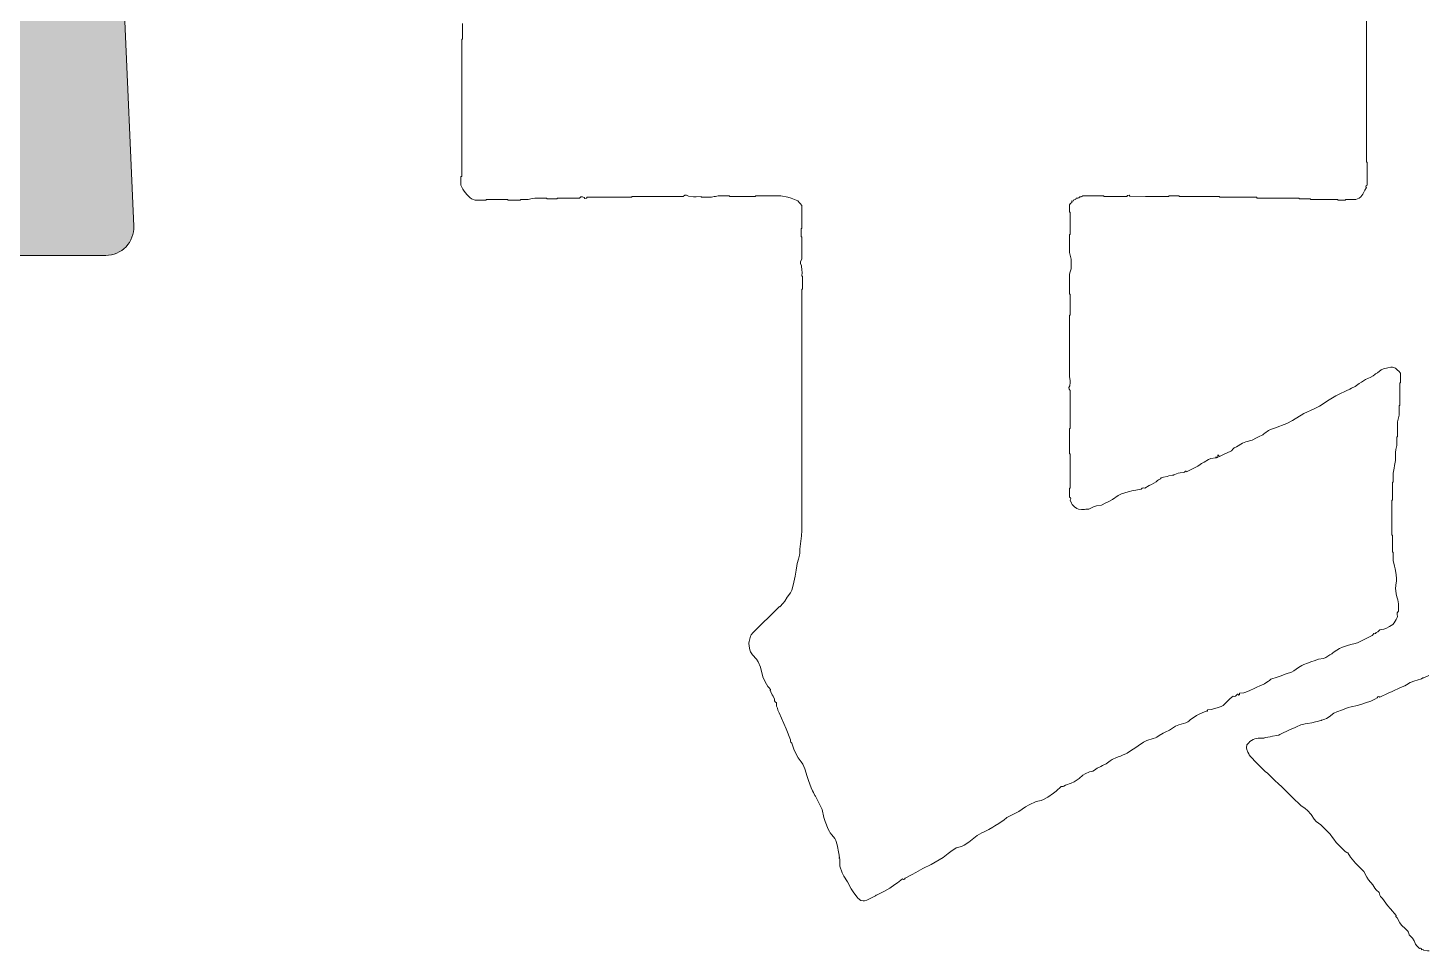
# Model space of a CAD drawing. Extents: x -2876908 to 633791, y -1383861 to 872234.
# Drawn here: x -698545 to -697309, y -210139 to -209324 of the extents above; entities that cross this region are included whole.
import ezdxf
from ezdxf.enums import TextEntityAlignment as Align

# ---------------------------------------------------------------- set-up
doc = ezdxf.new("R2010")
doc.units = 0
doc.header["$LTSCALE"] = 5
doc.header["$MEASUREMENT"] = 0
doc.layers.get('0').update_dxf_attribs({"linetype": 'CONTINUOUS', "lineweight": 25})
doc.layers.add('HFZT', color=5, linetype='CONTINUOUS', lineweight=15)
doc.styles.add('TSSD_NORM', font='tssdeng.shx', dxfattribs={"width": 0.7, "bigfont": 'hztxt.shx'})

# ---------------------------------------------------------------- blocks, each defined once
blk = doc.blocks.new('z')
h = blk.add_hatch(color=256)
h.paths.add_polyline_path([(298824.58, 23772.06), (298703.81, 23772.06, -0.414214), (298691.81, 23784.06), (298691.81, 23813.09), (298691.81, 23816.48), (298691.81, 23823.27), (298691.88, 23825.57), (298691.91, 23826.73), (298691.97, 23829.03), (298692.23, 23838.25), (298692.36, 23842.86), (298692.61, 23852.07), (298692.68, 23854.38), (298692.71, 23855.53), (298692.77, 23857.84), (298692.77, 23859.88), (298692.77, 23860.91), (298692.77, 23862.96), (298693.09, 23862.96), (298693.09, 23865.01), (298693.09, 23866.03), (298693.09, 23868.08), (298693.41, 23868.08), (298693.41, 23876.91), (298693.41, 23881.33), (298693.41, 23890.16), (298693.73, 23890.16), (298693.73, 23965.32), (298693.7, 24002.89), (298693.57, 24078.05), (298691.13, 24172.9, -0.429279), (298703.44, 24185.21), (298789.12, 24183.03), (298892.56, 24183.03), (298944.29, 24183.03), (299049.18, 24183.03, 0.414214), (299056.38, 24190.23), (299056.38, 24214.59), (299056.38, 24226.05), (299056.38, 24248.96), (299052.26, 24343.95, -0.427255), (299064.26, 24356.47), (299187.43, 24356.35, -0.422529), (299199.41, 24343.99), (299196.57, 24247.04), (299196.64, 24190.22, 0.413831), (299203.84, 24183.03), (299300.21, 24183.03), (299348.66, 24183.03), (299445.58, 24183.03), (299558.91, 24185.57, -0.434193), (299571.17, 24173.03), (299566.89, 24078.68), (299566.89, 24013.52), (299566.89, 23980.94), (299566.89, 23915.77), (299567.02, 23915.77), (299567.08, 23915.77), (299567.21, 23915.77), (299567.21, 23900.53), (299567.21, 23892.92), (299567.21, 23877.68), (299571.35, 23783.3, -0.427114), (299559.36, 23770.78), (299446.86, 23770.78), (299446.86, 23770.65), (299446.86, 23770.58), (299446.86, 23770.46), (299442.38, 23770.46), (299440.14, 23770.46), (299431.55, 23770.46), (299429.68, 23772.48), (299428.3, 23773.6), (299428.3, 23775.26), (299428.3, 23775.9), (299428.3, 23781.3), (299427.65, 23782.52), (299427.02, 23783.74), (299426.39, 23784.4), (299426.03, 23784.69), (299425.26, 23785.18), (299423.51, 23786.16), (299422.55, 23786.56), (299420.62, 23787.1), (299419.08, 23787.1), (299418.31, 23787.1), (299290.8, 23787.1), (299208.57, 23787.1, 0.414214), (299196.57, 23775.1), (299196.57, 23692.23), (299196.57, 23660.16), (299196.57, 23596.02), (299199.46, 23501.19, -0.423847), (299187.44, 23488.82), (299063.65, 23489.1, -0.427862), (299051.69, 23501.68), (299056.38, 23597.94), (299056.38, 23663.49), (299056.38, 23696.26), (299056.38, 23775.1, 0.414214), (299044.38, 23787.1), (299042.58, 23787.1), (299039.92, 23787.1), (299029.46, 23787.1), (298982.12, 23787.1), (298958.43, 23787.1), (298833.95, 23787.1), (298833.18, 23786.87), (298832.64, 23786.45), (298832.01, 23785.5), (298830.55, 23781.48), (298829.94, 23779.42), (298828.68, 23774.05), (298826.56, 23773.02)])
h.paths.add_polyline_path([(299203.77, 24070.04), (299298.73, 24070.04), (299331.57, 24070.04), (299422.7, 24070.04, -0.414214), (299429.9, 24062.84), (299429.9, 23979.27), (299429.9, 23955.65), (299429.9, 23910.17, -0.414214), (299422.7, 23902.97), (299290.48, 23902.97), (299203.77, 23902.97, -0.414214), (299196.57, 23910.17), (299196.57, 23960.19), (299196.57, 23984.01), (299196.57, 24062.84, -0.414214)], flags=16)
h.paths.add_polyline_path([(299056.38, 24062.52), (299056.38, 23977.67), (299056.38, 23954.85), (299056.38, 23910.49, -0.414214), (299049.18, 23903.29), (298835.04, 23903.29, -0.414214), (298827.84, 23910.49), (298827.84, 23973.45), (298827.84, 24001.16), (298827.84, 24062.52, -0.414214), (298835.04, 24069.72), (299049.18, 24069.72, -0.414214)], flags=16)
for points in [[(300127.18, 23590.54), (300125.64, 23589.78), (300124.98, 23589.58), (300124.66, 23589.45), (300124.04, 23589.14), (300122.12, 23588.5), (300121.16, 23588.18), (300119.24, 23587.54), (300117.65, 23586.51), (300116.81, 23586.06), (300115.08, 23585.3), (300111.49, 23583.7), (300109.7, 23582.9), (300106.12, 23581.29), (300105.68, 23581.45), (300105.29, 23581.34), (300105, 23580.97), (300103.95, 23580.33), (300103.4, 23580.04), (300102.28, 23579.53), (300099.97, 23578.77), (300098.82, 23578.38), (300096.51, 23577.61), (300093.9, 23577.14), (300092.6, 23576.78), (300090.11, 23575.85), (300087.67, 23574.96), (300086.47, 23574.33), (300084.35, 23572.81), (300083.26, 23572.03), (300082.61, 23571.72), (300081.31, 23571.37), (300081.12, 23571.31), (300081.02, 23571.28), (300080.83, 23571.21), (300079.3, 23570.83), (300078.53, 23570.64), (300076.99, 23570.25), (300075.06, 23569.95), (300074.09, 23569.76), (300072.19, 23569.29), (300070.4, 23568.52), (300069.5, 23568.13), (300067.71, 23567.37), (300065.92, 23566.48), (300065.02, 23566.03), (300063.23, 23565.13), (300062.74, 23564.94), (300062.47, 23564.87), (300061.95, 23564.81), (300060.03, 23564.43), (300059.07, 23564.23), (300057.15, 23563.85), (300056.83, 23563.79), (300056.67, 23563.75), (300056.35, 23563.69), (300055.39, 23563.69), (300054.91, 23563.69), (300053.95, 23563.69), (300052.46, 23563.35), (300051.72, 23563.05), (300050.42, 23562.25), (300049.93, 23561.66), (300049.67, 23561.37), (300049.14, 23560.81), (300048.97, 23559.54), (300049.04, 23558.82), (300049.46, 23557.61), (300049.91, 23556.84), (300050.14, 23556.46), (300050.58, 23555.69), (300053.21, 23553.06), (300054.52, 23551.75), (300057.15, 23549.13), (300057.4, 23549), (300057.53, 23548.94), (300057.79, 23548.81), (300059.83, 23546.76), (300060.86, 23545.73), (300062.91, 23543.69), (300063.16, 23543.56), (300063.29, 23543.49), (300063.55, 23543.37), (300067, 23539.91), (300068.73, 23538.18), (300072.19, 23534.72), (300074.13, 23533.38), (300075.05, 23532.6), (300076.67, 23530.88), (300077.98, 23528.82), (300078.87, 23527.86), (300080.83, 23526.4), (300082.43, 23524.8), (300083.23, 23524), (300084.83, 23522.4), (300085.86, 23521), (300086.38, 23520.29), (300087.39, 23518.88), (300088.99, 23517.28), (300089.79, 23516.48), (300091.39, 23514.88), (300091.78, 23514.69), (300091.97, 23514.6), (300092.35, 23514.4), (300093.62, 23512.55), (300094.29, 23511.65), (300095.71, 23509.92), (300097.12, 23508.51), (300097.83, 23507.81), (300099.24, 23506.4), (300100.53, 23503.95), (300101.31, 23502.77), (300103.08, 23500.64), (300104.04, 23499.26), (300104.6, 23498.61), (300105.8, 23497.44), (300106.13, 23496.31), (300106.45, 23495.75), (300107.24, 23494.88), (300109.47, 23491.82), (300110.66, 23490.34), (300113.16, 23487.51), (300113.09, 23487.09), (300113.26, 23486.75), (300113.64, 23486.55), (300114.74, 23484.44), (300115.48, 23483.44), (300117.16, 23481.75), (300118.04, 23480.92), (300118.4, 23480.34), (300118.76, 23479.19), (300119.72, 23478.29), (300120.16, 23477.76), (300120.84, 23476.63), (300121.53, 23475.19), (300122.05, 23474.5), (300123.24, 23473.43), (300123.65, 23473.48), (300124, 23473.2), (300124.04, 23472.79), (300124.38, 23473.01), (300124.86, 23472.85), (300125, 23472.47), (300126.54, 23472.31), (300127.39, 23472.42)], [(299712.43, 23870.32), (299712.43, 23867.63), (299712.43, 23866.29), (299712.43, 23863.6), (299712.3, 23863.6), (299712.24, 23863.6), (299712.11, 23863.6), (299712.11, 23840.04), (299712.11, 23828.26), (299712.11, 23804.7), (299711.98, 23804.7), (299711.92, 23804.7), (299711.79, 23804.7), (299711.79, 23803.17), (299711.79, 23802.4), (299711.79, 23800.86), (299712.58, 23799.14), (299713.12, 23798.31), (299714.35, 23796.86), (299715.54, 23795.65), (299716.3, 23795.13), (299717.87, 23794.46), (299719.79, 23794.46), (299720.75, 23794.46), (299722.67, 23794.46), (299722.67, 23794.59), (299722.67, 23794.65), (299722.67, 23794.78), (299726.38, 23794.78), (299728.24, 23794.78), (299731.95, 23794.78), (299731.95, 23794.65), (299731.95, 23794.59), (299731.95, 23794.46), (299734.13, 23794.46), (299735.22, 23794.46), (299737.39, 23794.46), (299737.39, 23794.59), (299737.39, 23794.65), (299737.39, 23794.78), (299738.68, 23794.78), (299739.32, 23794.78), (299740.6, 23794.78), (299741.75, 23795.04), (299742.32, 23795.17), (299743.48, 23795.42), (299745.52, 23795.42), (299746.55, 23795.42), (299748.6, 23795.42), (299748.6, 23795.29), (299748.6, 23795.23), (299748.6, 23795.1), (299750.39, 23795.1), (299751.29, 23795.1), (299753.08, 23795.1), (299753.08, 23795.23), (299753.08, 23795.29), (299753.08, 23795.42), (299756.92, 23795.42), (299758.84, 23795.42), (299762.68, 23795.42), (299763.27, 23795.92), (299763.94, 23795.98), (299764.6, 23795.58), (299764.96, 23795.21), (299765.62, 23795.29), (299765.88, 23795.74), (299773.56, 23795.74), (299777.4, 23795.74), (299785.09, 23795.74), (299785.09, 23795.87), (299785.09, 23795.93), (299785.09, 23796.06), (299793.92, 23796.06), (299798.34, 23796.06), (299807.17, 23796.06), (299807.88, 23796.62), (299808.63, 23796.67), (299809.41, 23796.22), (299811.57, 23795.96), (299812.68, 23795.93), (299814.85, 23796.06), (299814.85, 23795.93), (299814.85, 23795.87), (299814.85, 23795.74), (299816.64, 23795.74), (299817.54, 23795.74), (299819.33, 23795.74), (299820.49, 23796), (299821.06, 23796.13), (299822.21, 23796.38), (299824.13, 23796.38), (299825.09, 23796.38), (299827.01, 23796.38), (299827.01, 23796.25), (299827.01, 23796.19), (299827.01, 23796.06), (299831.5, 23796.06), (299833.74, 23796.06), (299838.22, 23796.06), (299838.22, 23796.19), (299838.22, 23796.25), (299838.22, 23796.38), (299842.57, 23796.38), (299844.75, 23796.38), (299849.1, 23796.38), (299852.06, 23795.79), (299853.53, 23795.33), (299856.3, 23794.14), (299857.01, 23793.38), (299857.36, 23792.99), (299858.06, 23792.22), (299858.06, 23788.25), (299858.06, 23786.27), (299858.06, 23782.3), (299857.93, 23782.3), (299857.87, 23782.3), (299857.74, 23782.3), (299857.74, 23780.89), (299857.74, 23780.19), (299857.74, 23778.78), (299857.87, 23778.78), (299857.93, 23778.78), (299858.06, 23778.78), (299858.06, 23774.94), (299858.06, 23773.02), (299858.06, 23769.18), (299857.5, 23768.17), (299857.45, 23767.36), (299857.9, 23766.3), (299858.15, 23764.52), (299858.19, 23763.6), (299858.06, 23761.81), (299858.19, 23761.81), (299858.25, 23761.81), (299858.38, 23761.81), (299858.38, 23759.64), (299858.38, 23758.55), (299858.38, 23756.37), (299858.25, 23756.37), (299858.19, 23756.37), (299858.06, 23756.37), (299858.06, 23714.57), (299858.06, 23693.67), (299858.06, 23651.87), (299858, 23651.29), (299857.97, 23651.01), (299857.9, 23650.43), (299857.65, 23648.13), (299857.52, 23646.97), (299857.26, 23644.67), (299857.16, 23642.99), (299857.03, 23642.14), (299856.62, 23640.51), (299856.1, 23638.62), (299855.9, 23637.65), (299855.66, 23635.71), (299855.15, 23633.15), (299854.89, 23631.87), (299854.38, 23629.31), (299853.84, 23627.08), (299853.28, 23625.95), (299851.82, 23624.18), (299850.75, 23622.38), (299850.09, 23621.52), (299848.62, 23620.02), (299848.43, 23620.08), (299848.26, 23620.02), (299848.14, 23619.86), (299843.72, 23615.45), (299841.51, 23613.24), (299837.1, 23608.82), (299836.4, 23607.91), (299836.12, 23607.36), (299835.82, 23606.26), (299835.41, 23605.04), (299835.34, 23604.34), (299835.5, 23603.06), (299835.7, 23601.49), (299836.03, 23600.67), (299836.94, 23599.38), (299838.58, 23597.49), (299839.28, 23596.39), (299840.3, 23594.1), (299841.01, 23591.06), (299841.53, 23589.56), (299842.86, 23586.74), (299843.51, 23585.8), (299843.86, 23585.35), (299844.62, 23584.5), (299844.56, 23584.11), (299844.6, 23583.88), (299844.78, 23583.54), (299845.42, 23582.25), (299845.74, 23581.61), (299846.38, 23580.33), (299846.4, 23579.62), (299846.62, 23579.18), (299847.18, 23578.73), (299847.14, 23577.82), (299847.25, 23577.31), (299847.66, 23576.49), (299847.8, 23575.7), (299847.93, 23575.29), (299848.3, 23574.57), (299850.31, 23569.91), (299851.3, 23567.57), (299853.26, 23562.89), (299853.26, 23562.28), (299853.38, 23561.94), (299853.74, 23561.45), (299854.68, 23558.89), (299855.23, 23557.64), (299856.46, 23555.21), (299857.86, 23553.46), (299858.46, 23552.46), (299859.34, 23550.41), (299860.42, 23547.14), (299860.96, 23545.51), (299862.06, 23542.25), (299862.7, 23540.97), (299863.02, 23540.33), (299863.66, 23539.04), (299863.79, 23538.92), (299863.86, 23538.85), (299863.98, 23538.73), (299865.14, 23536.42), (299865.71, 23535.27), (299866.86, 23532.96), (299867.54, 23529.55), (299868.06, 23527.85), (299869.42, 23524.64), (299869.92, 23523.54), (299870.25, 23523.01), (299871.02, 23522.08), (299872.18, 23520.58), (299872.65, 23519.71), (299873.27, 23517.92), (299873.52, 23516.38), (299873.65, 23515.62), (299873.91, 23514.08), (299874.04, 23513.44), (299874.1, 23513.12), (299874.23, 23512.48), (299874.05, 23512.28), (299874.14, 23511.93), (299874.39, 23511.84), (299874.39, 23510.56), (299874.39, 23509.92), (299874.39, 23508.64), (299875.4, 23505.81), (299876.09, 23504.42), (299877.75, 23501.92), (299879.26, 23499.04), (299880.13, 23497.65), (299882.07, 23495.04), (299882.61, 23494.62), (299882.86, 23494.39), (299883.35, 23493.92), (299884.37, 23493.81), (299884.91, 23493.84), (299885.91, 23494.08), (299887.44, 23494.84), (299888.21, 23495.23), (299889.75, 23496), (299889.88, 23496.12), (299889.94, 23496.19), (299890.07, 23496.32), (299892.37, 23497.47), (299893.53, 23498.04), (299895.83, 23499.2), (299898, 23500.81), (299899.08, 23501.61), (299901.27, 23503.2), (299901.71, 23503.04), (299902.1, 23503.15), (299902.39, 23503.52), (299905.46, 23505.19), (299907, 23506.02), (299910.07, 23507.68), (299913.61, 23509.45), (299915.34, 23510.41), (299918.72, 23512.48), (299920.94, 23514.17), (299922.06, 23515), (299924.32, 23516.64), (299926.64, 23517.16), (299927.81, 23517.67), (299929.76, 23519.04), (299931.17, 23520.19), (299931.87, 23520.77), (299933.28, 23521.92), (299935.33, 23522.95), (299936.35, 23523.46), (299938.4, 23524.48), (299940.11, 23525.43), (299940.94, 23525.95), (299942.56, 23527.04), (299944.01, 23528), (299944.72, 23528.51), (299946.08, 23529.6), (299948.13, 23530.63), (299949.15, 23531.14), (299951.2, 23532.16), (299954.08, 23534.11), (299955.6, 23534.98), (299958.72, 23536.48), (299960.78, 23536.95), (299961.8, 23537.31), (299963.69, 23538.24), (299966.07, 23539.99), (299967.23, 23540.93), (299969.45, 23542.89), (299970.19, 23542.93), (299970.6, 23543.08), (299971.21, 23543.53), (299973.7, 23544.29), (299974.92, 23544.85), (299977.13, 23546.25), (299978.69, 23547.7), (299979.64, 23548.31), (299981.61, 23549.13), (299982.99, 23549.51), (299983.68, 23549.85), (299984.81, 23550.73), (299986.35, 23551.5), (299987.11, 23551.88), (299988.65, 23552.65), (299990.36, 23553.87), (299991.26, 23554.42), (299993.13, 23555.37), (299994.33, 23555.69), (299994.91, 23555.92), (299996.01, 23556.49), (299997.17, 23556.91), (299997.73, 23557.21), (299998.73, 23557.93), (300000.23, 23558.84), (300000.97, 23559.32), (300002.41, 23560.33), (300004.78, 23561.95), (300006.1, 23562.61), (300008.82, 23563.53), (300009.93, 23563.8), (300010.49, 23564.08), (300011.38, 23564.81), (300013.17, 23565.71), (300014.06, 23566.16), (300015.86, 23567.05), (300018.45, 23568.74), (300019.92, 23569.41), (300022.9, 23570.25), (300023.74, 23570.63), (300024.15, 23570.9), (300024.82, 23571.53), (300027.46, 23573.36), (300028.9, 23574.14), (300031.86, 23575.37), (300031.93, 23575.25), (300032.04, 23575.19), (300032.18, 23575.21), (300032.18, 23575.47), (300032.18, 23575.6), (300032.18, 23575.85), (300033.87, 23575.99), (300034.72, 23576.16), (300036.34, 23576.65), (300038.04, 23577.18), (300038.89, 23577.68), (300040.18, 23578.89), (300041.35, 23580.04), (300041.96, 23580.58), (300043.22, 23581.61), (300043.91, 23581.57), (300044.35, 23581.75), (300044.82, 23582.25), (300044.87, 23582.45), (300045.15, 23582.54), (300045.3, 23582.41), (300045.47, 23582.21), (300045.7, 23582.15), (300045.94, 23582.25), (300045.94, 23582.51), (300045.94, 23582.64), (300045.94, 23582.89), (300047.78, 23583.13), (300048.7, 23583.36), (300050.42, 23584.02), (300052.22, 23584.91), (300053.11, 23585.36), (300054.91, 23586.26), (300056.07, 23586.65), (300056.65, 23586.95), (300057.63, 23587.7), (300058.39, 23588.12), (300058.75, 23588.38), (300059.39, 23588.98), (300062.05, 23589.75), (300063.37, 23590.2), (300065.95, 23591.22), (300068.2, 23591.98), (300069.3, 23592.55), (300071.23, 23593.94), (300072.69, 23594.84), (300073.47, 23595.23), (300075.07, 23595.86), (300076.99, 23596.5), (300077.95, 23596.82), (300079.87, 23597.46), (300081.91, 23597.8), (300082.96, 23598.22), (300084.67, 23599.38), (300085.5, 23599.8), (300085.89, 23600.06), (300086.59, 23600.66), (300088.85, 23602.13), (300090.11, 23602.72), (300092.67, 23603.54), (300094.21, 23603.92), (300094.98, 23604.12), (300096.51, 23604.5), (300098.82, 23605.65), (300099.97, 23606.23), (300102.28, 23607.38), (300102.87, 23607.71), (300103.15, 23607.96), (300103.56, 23608.5), (300103.98, 23608.43), (300104.32, 23608.6), (300104.52, 23608.98), (300105.23, 23609.29), (300105.58, 23609.54), (300106.12, 23610.1), (300107.84, 23610.45), (300108.71, 23610.74), (300110.28, 23611.54), (300111.71, 23612.41), (300112.37, 23613.1), (300113.16, 23614.58), (300113.41, 23615.09), (300113.54, 23615.35), (300113.8, 23615.86), (300113.53, 23616.73), (300113.62, 23617.35), (300114.12, 23618.1), (300114.12, 23619.38), (300114.12, 23620.02), (300114.12, 23621.3), (300113.81, 23622.98), (300113.62, 23623.82), (300113.16, 23625.46), (300112.96, 23626.99), (300112.93, 23627.77), (300113, 23629.31), (300113.25, 23631.08), (300113.28, 23632), (300113.16, 23633.79), (300112.76, 23636.24), (300112.5, 23637.46), (300111.88, 23639.87), (300111.88, 23641.28), (300111.88, 23641.98), (300111.88, 23643.39), (300111.75, 23643.39), (300111.69, 23643.39), (300111.56, 23643.39), (300111.56, 23646.33), (300111.56, 23647.81), (300111.56, 23650.75), (300111.43, 23650.75), (300111.37, 23650.75), (300111.24, 23650.75), (300111.24, 23656.77), (300111.24, 23659.78), (300111.24, 23665.79), (300111.37, 23665.79), (300111.43, 23665.79), (300111.56, 23665.79), (300111.56, 23668.87), (300111.56, 23670.4), (300111.56, 23673.48), (300111.69, 23673.48), (300111.75, 23673.48), (300111.88, 23673.48), (300111.88, 23675.01), (300111.88, 23675.78), (300111.88, 23677.32), (300112.25, 23679.49), (300112.45, 23680.58), (300112.84, 23682.76), (300112.84, 23684.17), (300112.84, 23684.87), (300112.84, 23686.28), (300113.09, 23687.43), (300113.22, 23688.01), (300113.48, 23689.16), (300113.48, 23690.69), (300113.48, 23691.46), (300113.48, 23693), (300113.61, 23693), (300113.67, 23693), (300113.8, 23693), (300113.8, 23695.56), (300113.8, 23696.84), (300113.8, 23699.4), (300114.05, 23700.55), (300114.18, 23701.13), (300114.44, 23702.28), (300114.44, 23703.95), (300114.44, 23704.78), (300114.44, 23706.44), (300114.57, 23706.44), (300114.63, 23706.44), (300114.76, 23706.44), (300114.76, 23710.28), (300114.76, 23712.2), (300114.76, 23716.04), (300114.89, 23716.04), (300114.95, 23716.04), (300115.08, 23716.04), (300115.08, 23717.71), (300115.08, 23718.54), (300115.08, 23720.21), (300114.24, 23721.15), (300113.79, 23721.6), (300112.84, 23722.45), (300111.61, 23722.81), (300110.9, 23722.85), (300109.64, 23722.61), (300107.7, 23722.11), (300106.72, 23721.62), (300105.16, 23720.37), (300104.33, 23719.95), (300103.94, 23719.68), (300103.24, 23719.09), (300101.96, 23718.44), (300101.32, 23718.12), (300100.04, 23717.48), (300098.24, 23716.33), (300097.35, 23715.76), (300095.55, 23714.6), (300094.02, 23713.84), (300093.25, 23713.45), (300091.71, 23712.68), (300088.7, 23711.28), (300087.23, 23710.51), (300084.35, 23708.84), (300080.19, 23706.15), (300077.99, 23704.95), (300073.47, 23702.92), (300068.72, 23699.99), (300066.18, 23698.72), (300060.99, 23696.68), (300059.2, 23696.07), (300058.32, 23695.6), (300056.83, 23694.44), (300056.39, 23694.28), (300056.18, 23694.14), (300055.87, 23693.8), (300054.07, 23692.9), (300053.18, 23692.46), (300051.38, 23691.56), (300048.58, 23690.74), (300047.19, 23690.15), (300044.66, 23688.68), (300043.64, 23688.17), (300043.15, 23687.79), (300042.42, 23686.92), (300040.38, 23685.94), (300039.36, 23685.46), (300037.3, 23684.52), (300037.05, 23684.77), (300036.92, 23684.9), (300036.66, 23685.16), (300036.66, 23684.71), (300036.66, 23684.49), (300036.66, 23684.04), (300036.26, 23683.99), (300036, 23684.08), (300035.7, 23684.36), (300035.7, 23684.17), (300035.7, 23684.07), (300035.7, 23683.88), (300033.62, 23683.57), (300032.55, 23683.19), (300030.74, 23682.12), (300029.65, 23681.42), (300029.1, 23681.07), (300028.02, 23680.36), (300026.1, 23679.4), (300025.14, 23678.92), (300023.22, 23677.96), (300023.07, 23678.18), (300022.81, 23678.24), (300022.58, 23678.12), (300022.39, 23677.92), (300022.29, 23677.83), (300022.1, 23677.64), (300020.48, 23677.46), (300019.66, 23677.3), (300018.1, 23676.84), (300017.77, 23676.6), (300017.54, 23676.52), (300017.14, 23676.52), (300015.6, 23676.13), (300014.83, 23675.94), (300013.3, 23675.56), (300012.72, 23675.55), (300012.36, 23675.37), (300012.02, 23674.92), (300011.19, 23674.5), (300010.8, 23674.23), (300010.1, 23673.64), (300008.18, 23672.53), (300007.22, 23671.99), (300005.29, 23670.91), (300004.63, 23671.01), (300004.2, 23670.88), (300003.69, 23670.43), (300001.44, 23670.09), (300000.31, 23669.86), (299998.09, 23669.31), (299995.26, 23668.41), (299993.86, 23667.75), (299991.37, 23666.11), (299989.52, 23665.07), (299988.6, 23664.56), (299986.73, 23663.55), (299984.48, 23663.28), (299983.33, 23662.94), (299981.29, 23661.95), (299980.01, 23661.83), (299979.37, 23661.8), (299978.09, 23661.79), (299976.8, 23661.95), (299976.13, 23662.2), (299975.05, 23662.91), (299974.14, 23663.91), (299973.76, 23664.53), (299973.29, 23665.79), (299973.49, 23666.28), (299973.37, 23666.74), (299972.97, 23667.07), (299972.97, 23668.61), (299972.97, 23669.38), (299972.97, 23670.91), (299973.1, 23670.91), (299973.16, 23670.91), (299973.29, 23670.91), (299973.29, 23676.8), (299973.29, 23679.75), (299973.29, 23685.64), (299973.16, 23685.64), (299973.1, 23685.64), (299972.97, 23685.64), (299972.97, 23689.99), (299972.97, 23692.17), (299972.97, 23696.52), (299973.1, 23696.52), (299973.16, 23696.52), (299973.29, 23696.52), (299973.29, 23703.05), (299973.29, 23706.31), (299973.29, 23712.84), (299972.79, 23713.43), (299972.73, 23714.1), (299973.13, 23714.76), (299973.29, 23716.29), (299973.26, 23717.1), (299972.97, 23718.61), (299972.97, 23729.23), (299972.97, 23734.54), (299972.97, 23745.17), (299973.1, 23745.17), (299973.16, 23745.17), (299973.29, 23745.17), (299973.29, 23748.76), (299973.29, 23750.55), (299973.29, 23754.13), (299973.16, 23754.13), (299973.1, 23754.13), (299972.97, 23754.13), (299972.97, 23757.59), (299972.97, 23759.32), (299972.97, 23762.77), (299973.22, 23763.67), (299973.35, 23764.12), (299973.61, 23765.02), (299973.61, 23766.68), (299973.61, 23767.51), (299973.61, 23769.18), (299973.35, 23770.33), (299973.22, 23770.9), (299972.97, 23772.06), (299972.97, 23775.13), (299972.97, 23776.67), (299972.97, 23779.74), (299973.1, 23779.74), (299973.16, 23779.74), (299973.29, 23779.74), (299973.29, 23783.58), (299973.29, 23785.5), (299973.29, 23789.34), (299973.16, 23789.34), (299973.1, 23789.34), (299972.97, 23789.34), (299972.97, 23790.62), (299972.97, 23791.26), (299972.97, 23792.54), (299973.3, 23792.97), (299973.5, 23793.17), (299973.93, 23793.5), (299973.93, 23793.76), (299973.93, 23793.89), (299973.93, 23794.14), (299974.35, 23794.07), (299974.69, 23794.24), (299974.89, 23794.62), (299975.37, 23794.74), (299975.64, 23794.97), (299975.85, 23795.42), (299976.51, 23795.33), (299976.95, 23795.46), (299977.45, 23795.9), (299977.99, 23795.93), (299978.3, 23796.04), (299978.73, 23796.38), (299982.31, 23796.38), (299984.11, 23796.38), (299987.69, 23796.38), (299987.69, 23796.25), (299987.69, 23796.19), (299987.69, 23796.06), (299991.66, 23796.06), (299993.64, 23796.06), (299997.61, 23796.06), (299997.87, 23796.51), (299998.53, 23796.59), (299998.89, 23796.22), (300005.55, 23796.09), (300008.88, 23796.06), (300015.54, 23796.06), (300015.54, 23796.19), (300015.54, 23796.25), (300015.54, 23796.38), (300017.33, 23796.38), (300018.23, 23796.38), (300020.02, 23796.38), (300020.02, 23796.25), (300020.02, 23796.19), (300020.02, 23796.06), (300026.93, 23796.06), (300030.39, 23796.06), (300037.3, 23796.06), (300037.3, 23795.93), (300037.3, 23795.87), (300037.3, 23795.74), (300043.7, 23795.74), (300046.9, 23795.74), (300053.31, 23795.74), (300053.31, 23795.61), (300053.31, 23795.55), (300053.31, 23795.42), (300060.6, 23795.42), (300064.25, 23795.42), (300071.55, 23795.42), (300071.55, 23795.29), (300071.55, 23795.23), (300071.55, 23795.1), (300073.47, 23795.1), (300074.43, 23795.1), (300076.35, 23795.1), (300076.35, 23794.97), (300076.35, 23794.91), (300076.35, 23794.78), (300081.09, 23794.78), (300083.46, 23794.78), (300088.19, 23794.78), (300088.19, 23794.65), (300088.19, 23794.59), (300088.19, 23794.46), (300089.47, 23794.46), (300090.11, 23794.46), (300091.39, 23794.46), (300091.39, 23794.59), (300091.39, 23794.65), (300091.39, 23794.78), (300093.19, 23794.78), (300094.08, 23794.78), (300095.87, 23794.78), (300097.27, 23795.36), (300097.95, 23795.86), (300098.92, 23797.02), (300099.49, 23798.17), (300099.78, 23798.75), (300100.36, 23799.9), (300100.13, 23800.24), (300100.3, 23800.72), (300100.68, 23800.86), (300100.68, 23804.83), (300100.68, 23806.82), (300100.68, 23810.79), (300100.55, 23810.79), (300100.48, 23810.79), (300100.36, 23810.79), (300100.36, 23841.26), (300100.36, 23856.49), (300100.36, 23886.96)]]:
    blk.add_lwpolyline(points)
blk.add_lwpolyline([(299445.58, 24183.03), (299558.91, 24185.57, -0.434193), (299571.17, 24173.03), (299566.89, 24078.68), (299566.89, 24013.52), (299566.89, 23980.94), (299566.89, 23915.77), (299567.02, 23915.77), (299567.08, 23915.77), (299567.21, 23915.77), (299567.21, 23900.53), (299567.21, 23892.92), (299567.21, 23877.68), (299571.35, 23783.3, -0.427114), (299559.36, 23770.78), (299446.86, 23770.78)], format="xyb")
blk = doc.blocks.new('施工设计图框')
at = {"layer": 'HFZT', "color": 5, "xscale": 0.004115013172850013, "yscale": 0.004115013172850013, "zscale": 0.004115013172850013}
blk.add_blockref('z', (-1339.9837, -74.635), dxfattribs=at)
at = {"layer": 'HFZT', "color": 2, "style": 'TSSD_NORM', "width": 0.7}
for tag, height, p in [('比例尺', 2.5, (7.2478, 17.5)), ('日期', 2.5, (7.2478, 3.5)), ('图号', 2.5, (-20.4898, 3.5)), ('图名', 4, (-76.2419, 0.75))]:
    blk.add_attdef(tag, text='', height=height, dxfattribs=at).set_placement(p, align=Align.MIDDLE)

msp = doc.modelspace()

# ---------------------------------------------------------------- block references
at = {"xscale": 500, "yscale": 500, "zscale": 500}
msp.add_blockref('施工设计图框', (-644829.8, -221115.649), dxfattribs=at)

doc.saveas('drawing.dxf')
